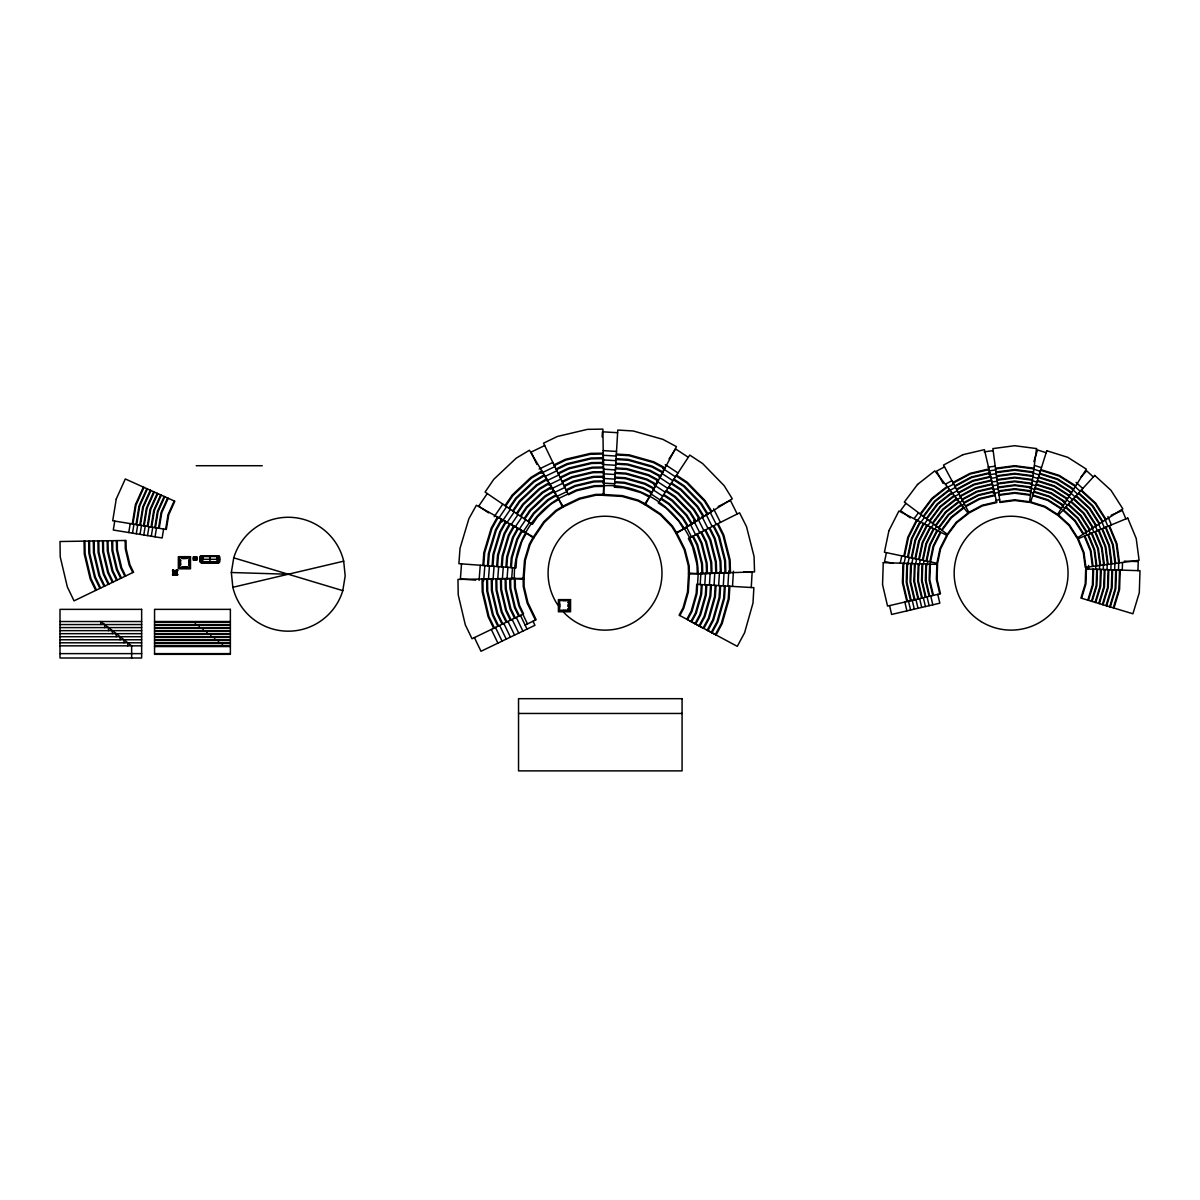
<?xml version="1.0" encoding="UTF-8"?>
<svg xmlns="http://www.w3.org/2000/svg" width="1200" height="1200" viewBox="0 0 1200 1200"><rect width="100%" height="100%" fill="white"/><g stroke="black" fill="none" stroke-linecap="round" stroke-linejoin="round"><path stroke-width="1.5" d="M173.595 572.91L173.595 572.355M177.675 574.755L176.94 573.645A1.56 1.56 0 0 1 176.79 572.835L177.54 570.45L176.715 572.43L177.495 574.86L176.76 572.22L176.775 573.045M209.865 559.32L209.535 556.095M216.975 562.155L202.74 562.41L202.755 556.23L202.755 559.32L216.975 559.32L216.975 556.23L216.975 562.365M218.265 562.47L201.45 562.155M183.18 558.555L185.565 558.555M173.595 574.065C171.135 575.025 179.925 574.845 176.16 574.395A2.025 2.025 0 0 1 174.09 574.29C171.81 575.025 173.355 573.825 172.635 574.575C173.79 575.505 172.62 568.56 173.415 572.43A1.56 1.56 0 0 0 173.13 571.635L174.06 570.75A1.635 1.635 0 0 0 174.87 570.915L177.33 570.21L176.16 570.87A1.875 1.875 0 0 0 174.255 571.005C171.225 569.355 175.02 572.115 177.675 570.51M172.755 574.335L173.37 572.685M903.045 563.28L902.415 582.69L906.84 601.59M903.735 563.31L903.12 582.615L907.515 601.425M906.84 563.4L906.24 582.3L910.545 600.72M907.545 563.43L906.945 582.24L911.22 600.555M910.65 563.52L910.05 581.925L914.25 599.85M911.34 563.55L910.755 581.85L914.925 599.7M914.445 563.655L913.875 581.55L917.94 598.98M915.15 563.67L914.565 581.475L918.63 598.83M918.24 563.775L917.685 581.175L921.645 598.125M918.945 563.79L918.39 581.1L922.335 597.96M922.05 563.895L921.51 580.8L925.35 597.255M922.74 563.91L922.2 580.725L926.025 597.09M925.845 564.015L925.32 580.41L929.055 596.385M926.55 564.045L926.025 580.35L929.73 596.235M929.655 564.135L929.13 580.035L932.76 595.53M930.345 564.165L929.835 579.96L933.435 595.365M936.855 564.375L936.375 579.315L939.78 593.88M1086.405 568.98L1085.925 583.935L1081.59 598.245M1088.46 569.055L1088.58 565.425M1092.915 569.19L1092.405 585L1087.815 600.135M1093.605 569.22L1093.095 585.12L1088.49 600.345M1095.66 569.28L1095.78 565.665M1096.71 569.31L1096.185 585.63L1091.46 601.245M1097.415 569.34L1096.875 585.735L1092.135 601.44M1099.47 569.4L1099.635 563.97M1100.505 569.445L1099.965 586.245L1095.105 602.34M1101.21 569.46L1100.67 586.365L1095.765 602.535M1103.265 569.535L1103.445 564.09M1104.315 569.565L1103.76 586.875L1098.735 603.435M1105.005 569.58L1104.45 586.98L1099.41 603.645M1107.075 569.655L1107.24 564.225M1108.11 569.685L1107.54 587.49L1102.38 604.545M1108.815 569.7L1108.23 587.61L1103.04 604.74M1110.87 569.775L1111.095 562.53M1111.92 569.805L1111.32 588.12L1106.01 605.64M1112.61 569.835L1112.025 588.225L1106.685 605.85M1114.665 569.895L1114.905 562.65M1115.715 569.925L1115.115 588.735L1109.655 606.75M1116.42 569.955L1115.805 588.855L1110.33 606.945M1118.475 570.015L1118.7 562.77M1119.51 570.045L1118.895 589.365L1113.3 607.845M1120.215 570.075L1119.585 589.47L1113.96 608.055M1122.27 570.135L1122.51 562.89M1137.945 570.645L1138.23 561.585L1124.31 561.15M602.145 436.92L602.445 431.805L617.61 432.705M603.93 483.105L603.21 495.345L622.125 496.455L637.98 500.94L645.24 504.84L676.455 446.64L662.85 439.35L633.165 430.965L617.775 430.05L614.4 487.23L623.58 487.77L641.28 492.765L649.38 497.115M689.445 573.15L688.32 592.155L683.79 608.205L679.845 615.555M698.19 573.675L697.02 593.625L691.965 611.505L687.57 619.695M700.215 584.52L700.905 572.715M701.325 584.58L700.755 594.255L695.475 612.93L690.9 621.465M702.18 584.625L701.595 594.405L696.27 613.245L691.65 621.87M704.82 584.79L705.525 572.985M705.945 584.85L705.345 595.035L699.795 614.67L694.98 623.655M706.785 584.895L706.185 595.17L700.59 614.985L695.715 624.06M709.44 585.06L710.13 573.255M710.55 585.12L709.935 595.8L704.1 616.41L699.045 625.845M711.405 585.165L710.775 595.95L704.895 616.725L699.795 626.235M714.06 585.33L714.75 573.525M715.17 585.39L714.51 596.58L708.42 618.15L703.125 628.02M716.025 585.45L715.35 596.73L709.215 618.465L703.875 628.425M718.665 585.6L719.46 572.115M719.79 585.66L719.1 597.36L712.725 619.89L707.19 630.21M720.63 585.72L719.94 597.495L713.52 620.205L707.94 630.615M723.285 585.87L724.08 572.385M724.395 585.945L723.69 598.125L717.045 621.63L711.27 632.4M725.25 585.99L724.53 598.275L717.825 621.945L712.02 632.79M727.89 586.14L728.79 570.975M729.015 586.215L728.265 598.905L721.35 623.37L715.35 634.575M729.87 586.26L729.105 599.04L722.145 623.685L716.085 634.98M732.51 586.41L733.41 571.245M751.245 587.52L752.13 572.34L743.625 571.845M176.97 572.76C176.34 574.59 176.46 571.575 176.715 572.37A1.515 1.515 0 0 1 177.06 571.65L177.27 570.795M193.635 558.525C197.775 553.83 195.195 563.97 193.86 557.835M176.505 571.41C178.545 573.99 172.08 569.265 176.43 571.305M461.52 563.865L460.395 579.015L475.695 580.155M479.1 580.41L480.24 565.26M482.88 565.455L483.825 552.675L491.19 528.15L497.415 516.96M483.72 565.515L484.665 552.84L491.97 528.48L498.15 517.365M483.705 580.755L484.845 565.605M487.485 565.8L488.4 553.53L495.465 529.95L501.45 519.21M488.34 565.86L489.24 553.68L496.26 530.295L502.2 519.615M488.445 579.42L489.45 565.95M492.09 566.145L492.975 554.37L499.755 531.765L505.485 521.445M492.945 566.205L493.815 554.535L500.535 532.095L506.235 521.865M493.05 579.765L494.055 566.295M496.71 566.49L497.55 555.225L504.03 533.58L509.535 523.695M497.55 566.55L498.39 555.375L504.825 533.91L510.27 524.115M497.79 578.43L498.675 566.64M501.315 566.835L502.125 556.065L508.32 535.38L513.57 525.945M502.17 566.895L502.965 556.215L509.1 535.71L514.32 526.365M502.395 578.775L503.28 566.97M505.92 567.18L506.7 556.905L512.61 537.195L517.605 528.195M506.775 567.24L507.54 557.07L513.39 537.525L518.355 528.615M507.015 579.105L507.885 567.315M510.54 567.525L511.26 557.76L516.885 538.995L521.655 530.445M511.38 567.585L512.1 557.91L517.68 539.325L522.39 530.865M511.62 579.45L512.505 567.66M514.35 578.535C513.33 546.585 530.805 514.695 558.435 498.66M523.08 579.195L524.505 560.205L529.29 544.23L533.34 536.955M176.73 572.625L175.32 574.23A1.635 1.635 0 0 1 176.07 574.56L176.94 573.645A1.515 1.515 0 0 1 176.835 572.82L176.97 572.505M173.01 574.215L172.59 570.45M176.775 573.585A1.875 1.875 0 0 0 176.775 571.665L176.115 574.395L176.775 573.585A1.98 1.98 0 0 0 176.88 571.62L174.075 570.84A1.68 1.68 0 0 0 174.87 570.96L176.55 571.905M114.75 521.085L113.295 530.025L162.15 537.975L163.605 529.035M128.76 532.545L130.215 523.605M132.255 523.935L135.375 504.765L143.34 487.065M132.945 524.04L136.05 504.975L143.97 487.365M132.51 533.145L133.965 524.205M136.005 524.535L139.035 505.875L146.805 488.64M136.695 524.655L139.71 506.085L147.435 488.925M136.275 533.76L137.73 524.82M139.755 525.15L142.71 506.985L150.27 490.2M140.445 525.27L143.385 507.18L150.915 490.485M140.025 534.375L141.48 525.435M143.505 525.765L146.385 508.08L153.735 491.76M144.195 525.87L147.06 508.29L154.38 492.045M143.775 534.975L145.23 526.035M147.27 526.365L150.06 509.19L157.2 493.32M147.96 526.485L150.735 509.4L157.845 493.605M147.525 535.59L148.98 526.65M151.02 526.98L153.735 510.3L160.68 494.88M151.71 527.1L154.41 510.495L161.31 495.165M151.29 536.205L152.745 527.265M154.77 527.595L157.41 511.395L164.145 496.44M155.46 527.7L158.085 511.605L164.775 496.725M155.04 536.82L156.495 527.88M158.52 528.21L161.085 512.505L167.61 498M159.21 528.315L161.76 512.715L168.24 498.285M165.63 529.365L168.045 514.605L174.18 500.955M231.345 572.505L233.73 557.835A56.94 56.94 0 0 1 343.695 561.18L345.18 575.97L342.795 590.64A56.94 56.94 0 0 1 232.845 587.295L231.345 572.505L288.27 574.245M174.705 574.455L177.255 575.085M886.425 552.66L884.565 561.525L893.1 563.31M900.285 562.965L901.77 555.87M903.78 556.29L907.77 537.3L916.53 519.975M904.47 556.44L908.43 537.525L917.16 520.29M904.005 563.745L905.49 556.65M907.515 557.07L911.385 538.575L919.935 521.7M908.19 557.22L912.06 538.8L920.55 522.015M907.725 564.525L909.21 557.43M911.235 557.85L915.015 539.835L923.325 523.41M911.91 558L915.675 540.075L923.94 523.725M911.445 565.305L912.93 558.21M914.955 558.63L918.63 541.11L926.715 525.135M915.63 558.78L919.29 541.335L927.33 525.45M915.54 564.315L916.665 558.99M918.675 559.41L922.245 542.385L930.105 526.845M919.35 559.56L922.905 542.61L930.735 527.16M919.26 565.095L920.385 559.77M922.395 560.19L925.86 543.645L933.495 528.57M923.085 560.34L926.535 543.885L934.125 528.885M923.355 564.105L924.105 560.55M926.115 560.97L929.49 544.92L936.885 530.28M926.805 561.12L930.15 545.16L937.515 530.595M927.075 564.885L927.825 561.33M929.835 561.75L933.105 546.195L940.29 532.005M930.525 561.9L933.765 546.42L940.905 532.32M936.885 563.235L939.96 548.595L946.71 535.26M183.225 558.45L183.255 558.33A4.05 4.05 0 0 1 185.325 558.405M1033.875 461.61L1037.52 449.985L1046.16 452.7M196.29 559.035L195.765 557.61M175.56 571.245L176.145 570.795A1.635 1.635 0 0 1 175.275 570.915L174.285 571.23A1.56 1.56 0 0 1 175.92 571.26L176.19 571.44M176.52 573.405L176.505 573.405A1.56 1.56 0 0 0 176.505 571.83L176.505 571.83M172.77 571.11C175.035 571.185 171.375 570.81 173.205 571.62A1.98 1.98 0 0 0 173.265 573.645L173.22 573.435M664.2 469.47L659.82 477.66M177.375 571.11C177.045 570.03 177.24 571.725 177.465 570.75M686.82 619.29L691.17 611.19L696.165 593.49L696.72 584.31L753.885 587.67L752.985 603.075L744.585 632.76L737.295 646.35L679.11 615.15L682.995 607.89L687.48 592.02L688.59 573.105L700.845 573.825M526.425 533.1L521.955 541.14L516.675 558.75L516 567.93L458.88 563.655L460.035 548.28L468.885 518.73L476.385 505.26L534.09 537.36L530.07 544.575L525.345 560.355L523.935 579.255L511.71 578.34M651.045 494.025L657.75 481.83M177.225 570.99L176.94 571.605A1.62 1.62 0 0 0 176.715 572.43M176.91 571.395L177.375 570.93M172.815 570.3L173.685 570.705M172.455 574.755L173.205 573.645M177.255 575.16C175.515 573.09 170.55 575.655 175.275 574.305A1.68 1.68 0 0 1 176.1 574.515L177.285 575.1M176.655 574.755C178.05 574.17 176.49 573.495 177.3 574.38M669.045 458.91L675.615 448.95L688.305 457.305M651.255 494.115L644.505 504.345L660.33 514.77L671.82 526.59L676.17 533.595L732.285 498.795L724.155 485.685L702.645 463.575L689.76 455.085L658.26 502.92L665.94 507.975L678.765 521.16L683.61 528.975M196.065 559.095L194.76 559.635L193.92 558.525M487.275 493.56L478.725 506.13L488.58 512.85M494.22 516.69L502.785 504.135M504.975 505.62L512.19 495.045L530.82 477.465L541.815 470.895M505.68 506.1L512.835 495.6L531.345 478.155L542.25 471.63M506.61 506.73L498.99 517.905L507.135 522.375M508.8 508.23L515.73 498.06L533.625 481.185L544.185 474.855M509.505 508.71L516.375 498.615L534.15 481.86L544.62 475.59M501.87 521.895L510.42 509.34M512.61 510.825L519.255 501.075L536.43 484.89L546.555 478.83M513.315 511.305L519.915 501.63L536.955 485.565L546.99 479.55M506.64 523.11L514.245 511.935M516.435 513.435L522.795 504.105L539.235 488.595L548.94 482.79M517.14 513.915L523.455 504.645L539.76 489.27L549.375 483.525M511.41 524.31L518.07 514.545M520.26 516.045L526.335 507.12L542.04 492.3L551.31 486.765M520.965 516.51L526.98 507.675L542.565 492.99L551.745 487.485M515.22 526.92L521.88 517.14M524.07 518.64L529.875 510.135L544.845 496.005L553.68 490.725M524.775 519.12L530.52 510.69L545.37 496.695L554.115 491.46M519.045 529.515L525.705 519.75M527.895 521.25L533.415 513.15L547.65 499.725L556.05 494.685M528.6 521.715L534.06 513.705L548.175 500.4L556.5 495.42M522.87 532.125L529.53 522.36M532.935 537.63L543.645 521.895L555.78 510.45L562.935 506.175M173.67 571.785L175.11 571.035M905.97 503.325L900.54 510.57L910.29 517.89M914.175 518.52L918.51 512.73M920.16 513.96L931.8 498.42L947.07 486.435M920.715 514.38L932.31 498.915L947.49 486.99M917.205 520.8L921.555 515.01M923.205 516.24L934.545 501.105L949.41 489.42M923.76 516.66L935.04 501.6L949.845 489.975M920.25 523.08L924.6 517.29M926.25 518.52L937.29 503.79L951.765 492.42M926.805 518.94L937.785 504.285L952.2 492.96M923.295 525.36L927.645 519.57M929.295 520.8L940.035 506.475L954.105 495.405M929.85 521.22L940.53 506.955L954.54 495.96M927.435 526.2L930.69 521.85M932.34 523.08L942.765 509.145L956.46 498.39M932.895 523.5L943.275 509.64L956.895 498.945M930.465 528.48L933.735 524.13M935.37 525.36L945.51 511.83L958.815 501.39M935.94 525.78L946.02 512.325L959.235 501.93M934.605 529.305L936.78 526.41M938.415 527.64L948.255 514.515L961.155 504.375M938.985 528.06L948.765 515.01L961.59 504.93M937.65 531.585L939.81 528.69M941.46 529.92L951 517.185L963.51 507.36M942.03 530.34L951.51 517.68L963.945 507.915M947.235 534.24L956.205 522.27L967.965 513.03M173.67 571.275L173.22 571.815M176.325 571.23L175.275 571.02A1.68 1.68 0 0 0 176.1 570.75M216.915 556.545L202.8 556.545M1080.795 477.27L1086.675 470.85L1093.35 476.97M201.51 556.23L201.84 557.505L200.4 557.01L200.4 561.63L201.84 561.135L201.51 562.41M201.51 557.19L200.505 557.115L200.415 561.6L201.84 561.135M219.315 557.01L219.315 561.63L219.315 557.01L217.875 557.505L217.875 556.56L218.745 555.825L219.705 556.635L219.705 562.005L218.745 562.83L200.97 562.83L200.01 562.005L200.01 556.635L200.97 555.81L218.745 555.825M172.86 571.035L172.545 570.495M201.375 562.545L218.37 562.545L218.34 556.095L201.345 556.095L201.45 562.47L201.375 561.6M174.105 571.29L174.645 570.975M558.87 499.395L550.98 504.105L537.6 516.72L532.425 524.325L485.085 492.075L493.77 479.325L516.225 458.16L529.455 450.24L563.37 506.91L556.29 511.14L544.305 522.45L533.625 538.11L523.5 531.195M702.375 517.335L710.265 512.445L716.295 524.475M686.595 527.13L698.505 519.915M172.95 574.89L173.925 574.35M177.315 570.3L176.19 570.84L177.225 570.195M173.535 574.575L172.875 575.085L173.745 574.605M176.985 570.315L176.91 570.51M173.085 574.995L173.28 574.785M176.4 570.66L177.315 570.225M944.52 466.875L936.54 471.15L943.11 483.435M945.54 484.11L951.915 480.69M952.89 482.505L970.005 473.355L988.905 468.93M953.22 483.12L970.26 474.015L989.07 469.62M947.325 487.47L953.715 484.05M954.69 485.865L971.355 476.94L989.775 472.635M955.02 486.48L971.61 477.6L989.925 473.31M949.125 490.815L955.515 487.395M956.49 489.21L972.72 480.525L990.645 476.34M956.805 489.825L972.96 481.185L990.795 477.015M950.91 494.175L957.3 490.755M958.275 492.57L974.07 484.125L991.5 480.045M958.605 493.185L974.31 484.785L991.665 480.72M954.315 496.665L959.1 494.1M960.075 495.915L975.42 487.71L992.37 483.75M960.405 496.53L975.675 488.37L992.535 484.425M956.1 500.025L960.9 497.46M961.86 499.275L976.77 491.295L993.24 487.44M962.19 499.89L977.025 491.955L993.39 488.13M959.49 502.515L962.685 500.805M963.66 502.62L978.12 494.88L994.095 491.145M963.99 503.25L978.375 495.54L994.26 491.835M961.29 505.875L964.485 504.165M965.46 505.98L979.485 498.48L994.965 494.85M965.79 506.595L979.725 499.14L995.13 495.54M968.85 512.34L982.05 505.275L996.6 501.87M718.185 506.52L730.395 500.4L737.205 513.99M686.7 527.34L675.75 532.83L684.24 549.765L688.29 565.755L688.545 573.99L754.545 571.92L754.065 556.5L746.49 526.59L739.575 512.805L688.38 538.47L692.49 546.69L697.005 564.525L697.305 573.72M544.695 445.545L531 452.145L536.925 464.43M539.145 469.05L552.84 462.45M553.995 464.835L565.53 459.27L590.46 453.375L603.255 453.18M554.355 465.6L565.815 460.08L590.565 454.23L603.27 454.02M541.155 473.205L554.85 466.605M556.005 469.005L567.09 463.665L591.03 457.995L603.33 457.8M556.365 469.77L567.375 464.46L591.135 458.835L603.345 458.64M544.68 476.64L556.86 470.775M558 473.16L568.635 468.045L591.6 462.6L603.405 462.42M558.375 473.925L568.92 468.84L591.705 463.455L603.42 463.275M546.69 480.81L558.855 474.945M560.01 477.33L570.195 472.425L592.185 467.22L603.48 467.04M560.385 478.095L570.48 473.235L592.29 468.06L603.495 467.895M548.7 484.965L560.865 479.1M562.02 481.5L571.74 476.805L592.755 471.84L603.555 471.66M562.38 482.265L572.025 477.615L592.86 472.68L603.57 472.515M550.695 489.135L562.875 483.27M564.03 485.655L573.3 481.185L593.325 476.445L603.63 476.28M564.39 486.42L573.585 481.995L593.43 477.3L603.63 477.135M554.235 492.57L564.885 487.425M566.025 489.825L574.845 485.565L593.91 481.065L603.69 480.915M566.4 490.59L575.145 486.375L594.015 481.905L603.705 481.755M556.23 496.725L566.88 491.595M558.39 498.63L576.405 489.96L594.48 485.67L603.765 485.535M562.2 506.52L579.345 498.255L595.575 494.415L603.9 494.295M525.105 625.05L536.145 619.725L527.925 602.655L524.13 586.605L523.995 578.37L457.965 579.405L458.22 594.825L465.315 624.855L472.02 638.745L523.605 613.875L519.615 605.595L515.385 587.7L515.235 578.505M180.465 561.21L180.585 563.55M568.23 606.495L568.335 604.155A4.05 4.05 0 0 1 568.245 606.315M1111.125 515.205L1122.39 510.525L1125.87 518.895M194.625 557.46L195.51 557.46M175.5 574.245L175.44 574.2A1.695 1.695 0 0 1 174.645 574.185L174.075 574.425A1.68 1.68 0 0 1 174.87 574.305L174.87 574.35A1.635 1.635 0 0 0 174.06 574.56L174.735 574.215M209.955 562.815L209.955 555.825M232.845 587.295L343.695 561.18M984.165 451.845L993.15 450.645M988.02 467.145L995.205 466.2M995.475 468.24L1014.72 465.69L1033.965 468.195M995.565 468.93L1014.72 466.395L1033.875 468.885M988.53 470.91L995.7 469.965M995.97 472.005L1014.72 469.515L1033.47 471.975M996.075 472.695L1014.72 470.22L1033.38 472.665M989.025 474.69L996.21 473.73M996.48 475.77L1014.72 473.355L1032.975 475.74M996.57 476.46L1014.72 474.06L1032.885 476.43M991.32 478.215L996.705 477.495M996.975 479.55L1014.735 477.195L1032.48 479.505M997.065 480.24L1014.735 477.9L1032.39 480.21M991.815 481.98L997.2 481.275M997.47 483.315L1014.735 481.02L1032 483.285M997.575 484.005L1014.735 481.725L1031.91 483.975M992.325 485.76L997.71 485.04M997.98 487.08L1014.735 484.86L1031.505 487.05M998.07 487.77L1014.735 485.565L1031.415 487.74M992.82 489.525L998.205 488.805M998.475 490.845L1014.735 488.7L1031.01 490.815M998.565 491.55L1014.735 489.405L1030.92 491.52M993.315 493.29L998.7 492.585M998.97 494.625L1014.75 492.525L1030.515 494.595M999.075 495.315L1014.75 493.23L1030.425 495.285M996.06 500.205L999.66 499.725M999.93 501.765L1014.75 499.8L1029.585 501.735M173.565 572.73L173.16 572.76A1.515 1.515 0 0 1 173.085 573.6M728.64 572.73L719.37 573.015M209.955 562.545L209.76 562.545M483.885 579L493.17 578.85M603.78 486.375L594.585 486.525L576.69 490.755L568.41 494.745L543.54 443.16L557.445 436.455L587.46 429.36L602.88 429.12L603.915 495.135L595.68 495.27L579.63 499.065L562.575 507.285L557.25 496.245M700.815 573.6L714.72 573.315M196.2 465.72L262.245 465.72M196.74 556.845L193.395 556.845L193.395 560.205L196.74 560.205L196.74 556.845L196.62 560.07L193.515 560.07L193.515 556.965M218.205 557.19L219.21 557.115M200.4 557.01L201.84 557.505M218.955 557.37L217.875 557.505L218.01 556.425M200.01 559.32L201.315 559.32M218.4 559.32L219.705 559.32M218.955 561.27L217.875 561.135L218.745 562.815M200.505 561.525L201.51 561.45M218.205 561.45L219.21 561.525M219.315 561.63L217.875 561.135L218.01 562.215M173.145 572.625L176.985 572.625M511.725 578.565L497.82 578.64M60 621.525L141.645 621.525M154.56 621.525L230.37 621.525M154.56 622.23L230.37 622.23M60 624.555L141.645 624.555M154.56 624.555L230.37 624.555M154.56 625.26L230.37 625.26M60 627.6L141.645 627.6M154.56 627.6L230.37 627.6M154.56 628.305L230.37 628.305M60 630.645L141.645 630.645M154.56 630.645L230.37 630.645M154.56 631.35L230.37 631.35M60 633.675L141.645 633.675M154.56 633.675L230.37 633.675M154.56 634.38L230.37 634.38M60 636.72L141.645 636.72M154.56 636.72L230.37 636.72M154.56 637.425L230.37 637.425M60 639.765L141.645 639.765M154.56 639.765L230.37 639.765M154.56 640.47L230.37 640.47M60 642.795L141.645 642.795M154.56 642.795L230.37 642.795M154.56 643.515L230.37 643.515M60 645.84L141.645 645.84M154.56 645.84L230.37 645.84M154.56 646.545L230.37 646.545M60 653.625L141.645 653.625M154.56 653.625L230.37 653.625M518.535 713.46L682.08 713.46M603.03 450.63L616.515 451.425M616.35 454.08L629.145 454.83L653.79 461.805L665.07 467.85M616.305 454.92L628.995 455.67L653.475 462.585L664.68 468.6M602.745 455.25L616.245 456.045M616.08 458.685L628.365 459.42L652.05 466.11L662.895 471.93M616.035 459.54L628.23 460.26L651.735 466.905L662.49 472.665M602.475 459.87L615.975 460.665M615.81 463.305L627.6 463.995L650.31 470.415L660.705 475.995M615.765 464.16L627.45 464.85L649.995 471.21L660.3 476.745M602.205 464.475L615.705 465.27M615.54 467.925L626.82 468.585L648.57 474.735L658.53 480.075M615.495 468.765L626.685 469.425L648.24 475.53L658.125 480.825M603.63 469.2L615.42 469.89M615.27 472.53L626.04 473.175L646.83 479.04L656.34 484.14M615.225 473.385L625.905 474.015L646.5 479.835L655.935 484.89M603.345 473.805L615.15 474.51M615 477.15L625.275 477.75L645.09 483.36L654.15 488.22M614.955 478.005L625.125 478.605L644.76 484.155L653.76 488.97M603.075 478.425L614.88 479.115M614.73 481.77L624.495 482.34L643.35 487.665L651.975 492.3M614.67 482.61L624.36 483.18L643.02 488.46L651.57 493.035M602.805 483.03L614.61 483.735M603.765 485.745C652.44 482.595 697.95 524.94 698.145 573.69M603.255 494.49L622.26 495.615L638.295 500.145L645.645 504.09M233.73 557.835L342.795 590.64M1034.55 465.48L1041.465 467.655M1040.85 469.62L1059.36 475.44L1075.74 485.85M1040.64 470.28L1059.075 476.085L1075.365 486.45M1033.41 469.11L1040.325 471.285M1039.71 473.25L1057.74 478.92L1073.7 489.06M1039.5 473.91L1057.455 479.55L1073.325 489.66M1032.27 472.74L1039.185 474.915M1038.57 476.88L1056.135 482.4L1071.66 492.27M1038.36 477.54L1055.835 483.03L1071.285 492.855M1032.855 476.91L1038.045 478.545M1037.43 480.51L1054.515 485.88L1069.62 495.48M1037.22 481.17L1054.215 486.51L1069.245 496.065M1031.715 480.54L1036.905 482.16M1036.29 484.125L1052.895 489.345L1067.58 498.69M1036.08 484.8L1052.595 489.99L1067.205 499.275M1030.575 484.17L1035.765 485.79M1035.15 487.755L1051.275 492.825L1065.54 501.9M1034.94 488.43L1050.975 493.47L1065.165 502.485M1029.435 487.8L1034.625 489.42M1034.01 491.385L1049.655 496.305L1063.5 505.11M1033.8 492.06L1049.355 496.95L1063.125 505.695M1030.035 491.97L1033.485 493.05M1032.87 495.015L1048.035 499.785L1061.46 508.32M1032.66 495.675L1047.75 500.415L1061.085 508.905M1030.71 501.885L1044.975 506.37L1057.59 514.395M173.175 570.495L174.585 571.245M174.24 570.84L172.89 570.09L173.715 570.615M714.465 634.11L706.29 629.715M689.925 620.955L702.105 627.645M511.275 524.505L523.365 531.405M665.295 464.61L677.985 472.98M676.53 475.185L687.225 482.235L705.09 500.595L711.84 511.47M676.065 475.905L686.685 482.895L704.415 501.12L711.12 511.92M662.745 468.465L675.45 476.835M673.98 479.055L684.27 485.82L701.43 503.46L707.91 513.915M673.515 479.76L683.715 486.48L700.755 503.985L707.19 514.365M661.62 473.265L672.9 480.69M671.445 482.91L681.3 489.405L697.755 506.325L703.98 516.345M670.98 483.615L680.76 490.065L697.08 506.85L703.26 516.795M659.07 477.12L670.365 484.56M668.895 486.765L678.345 492.99L694.095 509.175L700.05 518.79M668.43 487.485L677.79 493.65L693.42 509.7L699.33 519.225M656.535 480.99L667.815 488.415M666.36 490.635L675.375 496.575L690.435 512.04L696.12 521.22M665.895 491.34L674.835 497.22L689.76 512.565L695.4 521.67M653.985 484.845L665.28 492.27M663.81 494.49L672.42 500.16L686.775 514.905L692.19 523.65M663.345 495.195L671.865 500.805L686.1 515.43L691.47 524.1M652.86 489.63L662.73 496.14M661.275 498.345L669.45 503.73L683.1 517.77L688.26 526.095M660.81 499.065L668.91 504.39L682.425 518.295L687.54 526.545M650.31 493.5L660.195 499.995M644.97 503.64L660.87 514.11L672.495 526.065L676.89 533.145M1076.085 482.415L1082.775 488.535M1081.38 490.05L1095.705 503.145L1106.145 519.51M1080.915 490.56L1095.165 503.61L1105.56 519.885M1074.855 486.45L1080.21 491.34M1078.815 492.855L1092.765 505.62L1102.95 521.565M1078.35 493.38L1092.225 506.07L1102.35 521.94M1072.29 489.255L1077.645 494.145M1076.25 495.66L1089.84 508.095L1099.74 523.605M1075.77 496.185L1089.3 508.545L1099.155 523.98M1069.725 492.06L1075.065 496.95M1073.685 498.465L1086.9 510.555L1096.53 525.645M1073.205 498.99L1086.36 511.005L1095.945 526.02M1068.495 496.095L1072.5 499.755M1071.12 501.27L1083.96 513.03L1093.32 527.7M1070.64 501.795L1083.42 513.48L1092.735 528.075M1065.93 498.9L1069.935 502.56M1068.555 504.075L1081.02 515.49L1090.125 529.74M1068.075 504.6L1080.48 515.94L1089.54 530.115M1063.365 501.705L1067.37 505.365M1065.99 506.88L1078.095 517.965L1086.915 531.795M1065.51 507.405L1077.555 518.415L1086.33 532.17M1062.135 505.725L1064.805 508.17M1063.41 509.7L1075.155 520.425L1083.705 533.835M1062.945 510.21L1074.615 520.875L1083.12 534.21M1058.55 515.01L1069.59 525.105L1077.63 537.72M173.82 571.23L173.49 571.605A1.815 1.815 0 0 0 173.4 573.57L173.22 573.12M542.76 472.485L547.53 480.45M172.74 570.57L172.95 571.23M177.015 573.9L177.54 574.8L177.075 574.125M177.135 573.975L177.18 574.17M550.05 484.365L557.07 496.38M713.61 508.815L720.435 522.405M718.065 523.59L723.795 535.035L730.095 559.875L730.485 572.67M717.3 523.98L723 535.335L729.24 559.995L729.645 572.7M713.925 525.66L719.445 536.67L725.49 560.52L725.865 572.82M713.175 526.05L718.635 536.955L724.635 560.64L725.025 572.85M706.11 514.47L712.17 526.545M709.8 527.73L715.08 538.29L720.885 561.165L721.245 572.955M709.035 528.12L714.285 538.59L720.03 561.285L720.405 572.985M701.97 516.54L708.03 528.615M705.66 529.815L710.73 539.91L716.28 561.81L716.625 573.105M704.91 530.19L709.92 540.21L715.425 561.93L715.785 573.135M697.845 518.61L703.905 530.685M701.535 531.885L706.365 541.53L711.675 562.455L712.005 573.255M700.77 532.26L705.57 541.83L710.82 562.575L711.165 573.285M693.72 520.68L699.765 532.77M697.395 533.955L702.015 543.15L707.07 563.115L707.385 573.405M696.645 534.33L701.205 543.45L706.215 563.235L706.545 573.42M690.33 524.265L695.64 534.84M693.27 536.025L697.65 544.77L702.465 563.76L702.765 573.54M692.505 536.4L696.855 545.07L701.61 563.88L701.925 573.57M686.205 526.335L691.5 536.91M676.5 532.455L685.035 549.48L689.13 565.635L689.4 573.96M535.38 620.085L527.115 602.94L523.275 586.71L523.155 578.385M532.995 621.24L534.945 625.29L481.005 651.285L474.405 637.59M527.49 623.895L518.82 605.88L514.53 587.805L514.395 578.52M520.455 615.405L527.055 629.1M519.45 615.885L515.235 607.155L510.765 588.27L510.615 578.58M518.685 616.26L514.425 607.44L509.925 588.39L509.76 578.595M516.285 617.415L522.885 631.11M515.28 617.895L510.855 608.7L506.16 588.855L505.995 578.655M514.515 618.27L510.045 608.985L505.305 588.96L505.14 578.67M512.13 619.41L518.73 633.105M511.11 619.905L506.475 610.26L501.54 589.425L501.375 578.73M510.345 620.265L505.665 610.545L500.7 589.53L500.52 578.745M507.96 621.42L514.56 635.115M506.955 621.915L502.095 611.82L496.92 590.01L496.755 578.805M506.19 622.275L501.285 612.105L496.08 590.115L495.9 578.805M503.805 623.43L510.405 637.125M502.785 623.91L497.7 613.365L492.315 590.58L492.135 578.865M502.02 624.285L496.905 613.65L491.46 590.685L491.28 578.88M499.635 625.44L506.235 639.135M498.63 625.92L493.32 614.925L487.695 591.15L487.5 578.94M497.865 626.295L492.525 615.21L486.855 591.255L486.66 578.955M495.465 627.435L502.065 641.13M494.46 627.93L488.94 616.47L483.09 591.735L482.88 579.015M493.695 628.305L488.13 616.755L482.235 591.84L482.04 579.03M491.31 629.445L497.91 643.14M132.765 572.55L129.15 565.05L125.31 548.82L125.175 540.495M125.64 575.985L121.65 567.705L117.405 549.81L117.27 540.615M124.875 576.36L120.84 567.99L116.565 549.915L116.415 540.63M121.47 577.995L117.27 569.265L112.8 550.38L112.65 540.69M120.705 578.37L116.46 569.55L111.945 550.485L111.795 540.705M117.315 580.005L112.875 570.81L108.18 550.965L108.015 540.765M116.55 580.365L112.08 571.095L107.34 551.07L107.175 540.78M113.145 582.015L108.495 572.37L103.575 551.535L103.395 540.84M112.38 582.375L107.7 572.655L102.72 551.64L102.555 540.84M108.975 584.01L104.115 573.915L98.955 552.105L98.775 540.9M108.21 584.385L103.305 574.2L98.1 552.21L97.935 540.915M104.82 586.02L99.735 575.475L94.335 552.69L94.155 540.975M104.055 586.395L98.925 575.76L93.495 552.795L93.3 540.99M100.65 588.03L95.355 577.035L89.73 553.26L89.535 541.05M99.885 588.405L94.545 577.32L88.875 553.365L88.68 541.065M96.495 590.04L90.975 578.58L85.11 553.83L84.915 541.125M95.715 590.4L90.165 578.865L84.27 553.935L84.06 541.14M1107.915 516.54L1111.38 524.91M1109.49 525.705L1116.93 543.63L1119.48 562.86M1108.845 525.96L1116.24 543.81L1118.79 562.965M1105.095 519.675L1107.87 526.365M1105.965 527.16L1113.225 544.62L1115.715 563.37M1105.32 527.43L1112.55 544.8L1115.01 563.46M1101.585 521.13L1104.36 527.82M1102.455 528.615L1109.52 545.61L1111.935 563.865M1101.81 528.885L1108.845 545.805L1111.245 563.955M1098.765 524.265L1100.85 529.29M1098.945 530.07L1105.815 546.615L1108.17 564.36M1098.3 530.34L1105.14 546.795L1107.48 564.45M1095.255 525.72L1097.34 530.745M1095.435 531.525L1102.11 547.605L1104.405 564.87M1094.79 531.795L1101.435 547.785L1103.7 564.96M1091.745 527.175L1093.83 532.2M1091.925 532.995L1098.405 548.61L1100.625 565.365M1091.28 533.265L1097.73 548.79L1099.935 565.455M1088.925 530.31L1090.32 533.655M1088.415 534.45L1094.7 549.6L1096.86 565.86M1087.77 534.72L1094.025 549.78L1096.17 565.95M1085.415 531.765L1086.795 535.125M1084.905 535.905L1090.995 550.59L1093.095 566.37M1084.26 536.175L1090.32 550.785L1092.405 566.46M1078.245 538.665L1083.975 552.48L1085.94 567.315M937.77 594.36L939.825 603.18L891.63 614.445L889.56 605.625M930.75 595.995L932.82 604.815M927.045 596.865L929.115 605.685M923.34 597.72L925.41 606.54M919.65 598.59L921.705 607.41M915.945 599.46L918 608.28M912.24 600.315L914.295 609.135M908.535 601.185L910.59 610.005M904.83 602.055L906.9 610.875M175.17 574.095L175.065 570.765M603.285 455.025L603.435 464.31M603.72 478.23L603.72 482.865M603.66 468.96L603.66 478.23M222.36 642.795L222.36 645.84M219.15 557.19L219.15 561.45M218.505 639.765L218.505 642.795M214.65 636.72L214.65 639.765M210.795 633.675L210.795 636.72M206.94 630.645L206.94 633.675M203.1 627.6L203.1 630.645M201.375 556.095L201.375 557.04M201.315 557.94L201.315 560.7M200.76 557.37L200.76 561.27M199.245 624.555L199.245 627.6M195.39 622.23L195.39 624.555M131.64 658.005L131.64 645.84L100.815 621.525L100.815 624.555M127.785 642.795L127.785 645.84M123.945 639.765L123.945 642.795M120.09 636.72L120.09 639.765M116.235 633.675L116.235 636.72M112.38 630.645L112.38 633.675M108.525 627.6L108.525 630.645M104.67 624.555L104.67 627.6M557.76 604.92A56.94 56.94 0 0 1 598.095 516.66A56.94 56.94 0 0 1 658.59 592.53A56.94 56.94 0 0 1 563.565 612.21M567.945 602.265A4.635 4.635 0 0 1 567.945 608.835M568.245 601.965A5.07 5.07 0 0 1 568.245 609.135M565.965 610.44A5.07 5.07 0 0 1 563.34 610.44M559.77 606.855A5.07 5.07 0 0 1 559.77 604.23M563.34 600.66A5.07 5.07 0 0 1 565.965 600.66M189.075 561.405A4.635 4.635 0 0 1 189.075 563.805M185.79 567.09A4.635 4.635 0 0 1 183.39 567.09M180.585 564.915A4.635 4.635 0 0 1 180.585 560.28M182.28 558.585A4.635 4.635 0 0 1 186.915 558.585M188.985 560.07A5.07 5.07 0 0 1 188.985 565.14M187.125 566.985A5.07 5.07 0 0 1 182.07 566.985M180.21 565.14A5.07 5.07 0 0 1 180.21 560.07M182.07 558.21A5.07 5.07 0 0 1 187.125 558.21M180.765 564.345A4.05 4.05 0 0 1 180.765 560.295M193.86 559.455A1.53 1.53 0 0 1 194.67 557.055A1.53 1.53 0 0 1 196.575 558.72A1.53 1.53 0 0 1 194.295 559.845M173.4 573.06A1.65 1.65 0 0 1 173.4 572.19M174.21 570.9A1.98 1.98 0 0 1 176.145 570.9M883.26 562.65L882.555 584.655L887.565 606.09L940.455 593.73L937.065 579.255L937.545 564.39L883.26 562.65M1085.7 568.965L1085.235 583.815L1080.915 598.05L1132.92 613.785L1139.295 592.71L1140 570.705L1085.7 568.965M1036.53 448.575L1029.495 502.425L1014.75 500.505L1000.02 502.455L992.88 448.605L1014.705 445.71L1036.53 448.575M116.25 499.02L112.71 520.755L166.32 529.47L168.72 514.8L174.825 501.255L125.28 478.95L116.25 499.02M888.93 530.685L884.415 552.225L937.575 563.385L940.62 548.835L947.34 535.575L898.875 511.035L888.93 530.685M1046.79 450.735L1030.5 502.56L1044.675 507.015L1057.215 514.995L1086.36 469.155L1067.79 457.335L1046.79 450.735M917.52 484.47L904.32 502.095L947.79 534.66L956.7 522.765L968.4 513.585L934.83 470.865L917.52 484.47M1094.745 475.44L1058.085 515.52L1069.05 525.555L1077.045 538.095L1122.84 508.86L1110.99 490.305L1094.745 475.44M962.97 454.665L943.545 465.06L969.18 512.955L982.29 505.935L996.765 502.545L984.405 449.655L962.97 454.665M133.53 572.19L74.04 600.855L67.35 586.95L60.24 556.935L60 541.515L126.03 540.48L126.15 548.715L129.96 564.765L133.53 572.19M1127.76 518.1L1077.6 538.935L1083.3 552.675L1085.25 567.405L1139.1 560.265L1136.205 538.44L1127.76 518.1M190.5 556.68L178.35 556.68L178.35 568.83L190.5 568.83L190.5 556.68M189.27 557.58L179.55 557.58L179.55 567.3L189.27 567.3L189.27 557.58M177.165 570.6L172.98 570.6L172.98 574.665L177.165 574.665L177.165 570.6M570.555 599.625L558.405 599.625L558.405 611.775L570.555 611.775L570.555 599.625M569.325 600.525L559.605 600.525L559.605 610.245L569.325 610.245L569.325 600.525M141.645 609.36L60 609.36L60 658.005L141.645 658.005L141.645 609.36M230.37 609.36L154.56 609.36L154.56 654.33L230.37 654.33L230.37 609.36M682.08 698.685L518.535 698.685L518.535 770.88L682.08 770.88L682.08 698.685M981.15 621.6A56.94 56.94 0 0 0 1068.015 574.92A56.94 56.94 0 0 0 984.15 523.02A56.94 56.94 0 0 0 981.15 621.6"/></g></svg>
